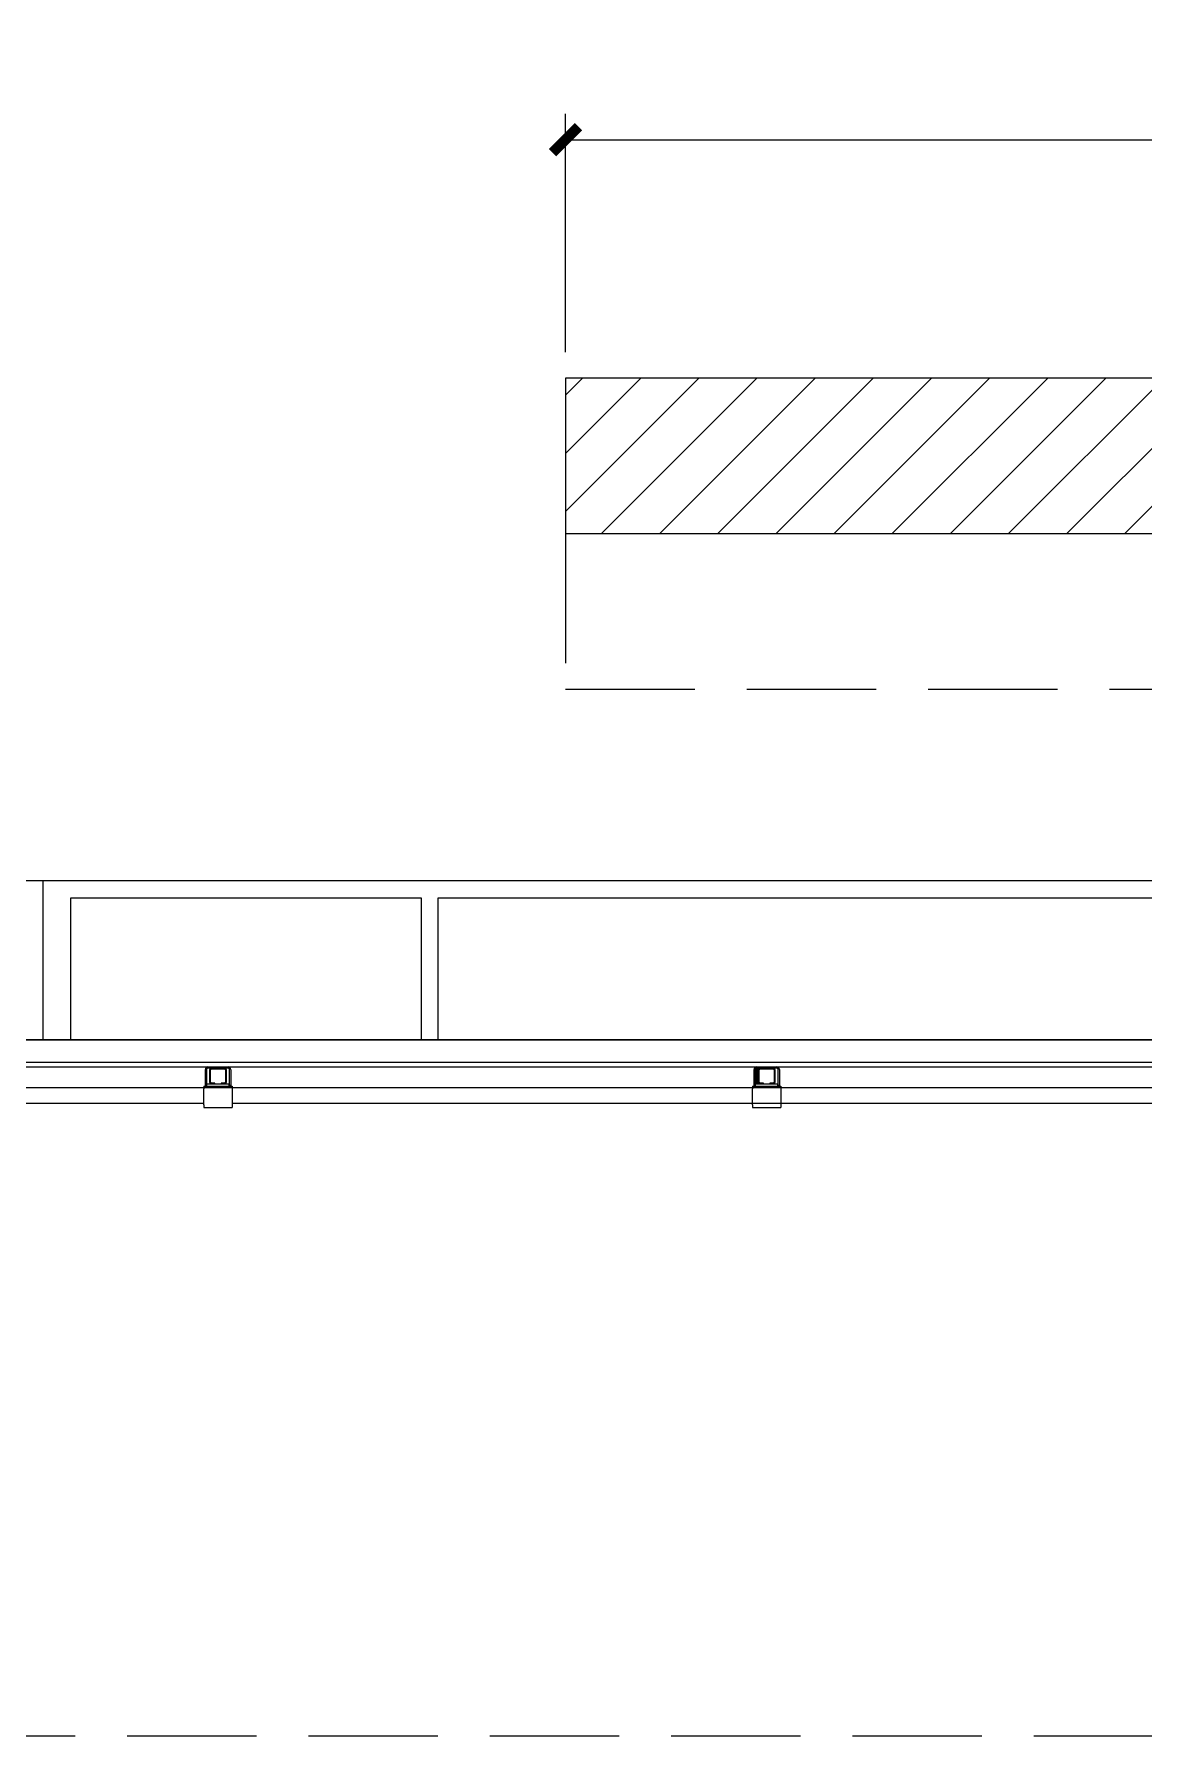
# Model space of a CAD drawing. Extents: x -1899985 to -450366, y 556196 to 2151267.
# Drawn here: x -1133721 to -1131578, y 578887 to 582172 of the extents above; entities that cross this region are included whole.
import ezdxf

# ---------------------------------------------------------------- set-up
doc = ezdxf.new("R2010")
doc.units = 0
doc.header["$LTSCALE"] = 1000
doc.header["$MEASUREMENT"] = 0
doc.linetypes.add('DASH', pattern=[0.35, 0.25, -0.1])
doc.layers.get('Defpoints').update_dxf_attribs({"color": 210})
for name, color, linetype in [('A-LIN-V', 9, 'Continuous'), ('A-SFCE', 30, 'Continuous'), ('S-SB', 21, 'Continuous'), ('建-尺寸', 3, 'Continuous')]:
    doc.layers.add(name, color=color, linetype=linetype)
doc.styles.add('A-DIM_T3', font='SIMPLEX', dxfattribs={"width": 0.705882, "bigfont": 'GBCBIG'})
doc.dimstyles.new('A-DIM&&50', dxfattribs={"dimtxt": 148.75, "dimasz": 50, "dimexe": 50, "dimexo": 50, "dimgap": 63.125, "dimtad": 1, "dimdec": 0, "dimzin": 0, "dimdsep": 46, "dimtxsty": 'A-DIM_T3', "dimblk": 'ARCHTICK', "dimcen": 0.09, "dimclrt": 7, "dimazin": 2, "dimtfac": 1, "dimtdec": 0, "dimtix": 1, "dimtmove": 2, "dimatfit": 3, "dimfxl": 0, "dimtolj": 1, "dimtzin": 0, "dimarcsym": 0})

# ---------------------------------------------------------------- blocks, each defined once
blk = doc.blocks.new('11')
at = {"layer": 'A-LIN-V'}
h = blk.add_hatch(color=1, dxfattribs=at)
h.dxf.hatch_style = 1
h.paths.add_polyline_path([(1597280.5, -76162.3, -0.414214), (1597277.2, -76159.1), (1597277.2, -76135.2, -0.414214), (1597280.5, -76131.9), (1597274, -76131.9, 0.414214), (1597271.5, -76134.3), (1597271.5, -76164.3), (1597271.9, -76164), (1597271.9, -76162.3)])
h = blk.add_hatch(color=1, dxfattribs=at)
h.dxf.hatch_style = 1
h.paths.add_polyline_path([(1596258.9, -76166.7), (1596256.1, -76164), (1596256.1, -76166.7)])
h.paths.add_polyline_path([(1596212.7, -76166.7), (1596212.7, -76164), (1596209.9, -76166.7)])
h = blk.add_hatch(color=1, dxfattribs=at)
h.dxf.hatch_style = 1
h.paths.add_polyline_path([(1597318.1, -76166.7), (1597315.3, -76164), (1597315.3, -76166.7)])
h.paths.add_polyline_path([(1597271.9, -76166.7), (1597271.9, -76164), (1597269.1, -76166.7)])
at = {"color": 1, "linetype": 'DASH'}
blk.add_lwpolyline([(1594308.9, -77420.6), (1605666.4, -77420.6)], dxfattribs=at)
at = {"layer": 'A-LIN-V', "color": 1}
for p, q in [((1595896.1, -75770.7), (1595841.7, -75770.7)), ((1604014.2, -75770.7), (1595896.1, -75770.7)), ((1595896.1, -75770.7), (1595896.1, -76077.3)), ((1595950.4, -76077.3), (1595950.4, -75803.4)), ((1595950.4, -75803.4), (1596626.8, -75803.4)), ((1596626.8, -75803.4), (1596626.8, -76077.3)), ((1596659.4, -76077.3), (1596659.4, -75803.4)), ((1596659.4, -75803.4), (1598257.3, -75803.4)), ((1592562.4, -76077.3), (1605899.7, -76077.3)), ((1598840.1, -76077.3), (1592562.4, -76077.3)), ((1598840.1, -76120.8), (1592345, -76120.8)), ((1594075.6, -76129.5), (1605899.7, -76129.5)), ((1596209.9, -76166.7), (1596209.9, -76134.3)), ((1596212.3, -76134.3), (1596212.3, -76164.3)), ((1596214.8, -76129.5), (1596253.9, -76129.5)), ((1596221.3, -76131.9), (1596214.8, -76131.9)), ((1596218, -76135.2), (1596218, -76159.1)), ((1596219.7, -76159.1), (1596219.7, -76135.2)), ((1596247.4, -76131.9), (1596221.3, -76131.9)), ((1596221.3, -76133.5), (1596247.4, -76133.5)), ((1596253.9, -76131.9), (1596247.4, -76131.9)), ((1596249, -76135.2), (1596249, -76159.1)), ((1596250.7, -76159.1), (1596250.7, -76135.2)), ((1596256.4, -76164.2), (1596256.4, -76134.3)), ((1596258.8, -76134.3), (1596258.8, -76166.6)), ((1597269.1, -76166.7), (1597269.1, -76134.3)), ((1597271.5, -76134.3), (1597271.5, -76164.3)), ((1597274, -76129.5), (1597313.1, -76129.5)), ((1597280.5, -76131.9), (1597274, -76131.9)), ((1597277.2, -76135.2), (1597277.2, -76159.1)), ((1597278.9, -76159.1), (1597278.9, -76135.2)), ((1597306.6, -76131.9), (1597280.5, -76131.9)), ((1597280.5, -76133.5), (1597306.6, -76133.5)), ((1597313.1, -76131.9), (1597306.6, -76131.9)), ((1597308.2, -76135.2), (1597308.2, -76159.1)), ((1597309.9, -76159.1), (1597309.9, -76135.2)), ((1597315.6, -76164.2), (1597315.6, -76134.3)), ((1597318, -76134.3), (1597318, -76166.6)), ((1596207.2, -76169.9), (1594807.2, -76169.9)), ((1596378.3, -76169.9), (1595673.7, -76169.9)), ((1596207.2, -76166.7), (1596209.9, -76166.7)), ((1596207.2, -76166.7), (1596207.2, -76172.1)), ((1596207.2, -76202.6), (1596207.2, -76172.1)), ((1596212.7, -76164), (1596209.9, -76166.7)), ((1596209.9, -76166.7), (1596212.7, -76166.7)), ((1596212.7, -76162.3), (1596221.3, -76162.3)), ((1596212.7, -76166.7), (1596212.7, -76162.3)), ((1596212.7, -76166.7), (1596256.1, -76166.7)), ((1596228.4, -76160.7), (1596221.3, -76160.7)), ((1596221.3, -76162.3), (1596228.4, -76162.3)), ((1596228.4, -76162.3), (1596228.4, -76160.7)), ((1596228.4, -76162.3), (1596240.3, -76162.3)), ((1596247.4, -76160.7), (1596240.3, -76160.7)), ((1596240.3, -76160.7), (1596240.3, -76162.3)), ((1596240.3, -76162.3), (1596247.4, -76162.3)), ((1596247.4, -76162.3), (1596256.1, -76162.3)), ((1596256.1, -76166.7), (1596256.1, -76162.3)), ((1596258.9, -76166.7), (1596256.1, -76164)), ((1596256.1, -76166.7), (1596258.9, -76166.7)), ((1596258.9, -76166.7), (1596261.6, -76166.7)), ((1596261.6, -76166.7), (1596261.6, -76172.1)), ((1597266.4, -76169.9), (1596261.6, -76169.9)), ((1596261.6, -76172.1), (1596261.6, -76202.6)), ((1598008.8, -76169.9), (1596404.4, -76169.9)), ((1597266.4, -76166.7), (1597269.1, -76166.7)), ((1597266.4, -76166.7), (1597266.4, -76172.1)), ((1597266.4, -76202.6), (1597266.4, -76172.1)), ((1597271.9, -76164), (1597269.1, -76166.7)), ((1597269.1, -76166.7), (1597271.9, -76166.7)), ((1597271.9, -76162.3), (1597280.5, -76162.3)), ((1597271.9, -76166.7), (1597271.9, -76162.3)), ((1597271.9, -76166.7), (1597315.3, -76166.7)), ((1597287.6, -76160.7), (1597280.5, -76160.7)), ((1597280.5, -76162.3), (1597287.6, -76162.3)), ((1597287.6, -76162.3), (1597287.6, -76160.7)), ((1597287.6, -76162.3), (1597299.5, -76162.3)), ((1597306.6, -76160.7), (1597299.5, -76160.7)), ((1597299.5, -76160.7), (1597299.5, -76162.3)), ((1597299.5, -76162.3), (1597306.6, -76162.3)), ((1597306.6, -76162.3), (1597315.3, -76162.3)), ((1597315.3, -76166.7), (1597315.3, -76162.3)), ((1597318.1, -76166.7), (1597315.3, -76164)), ((1597315.3, -76166.7), (1597318.1, -76166.7)), ((1597318.1, -76166.7), (1597320.8, -76166.7)), ((1597320.8, -76166.7), (1597320.8, -76172.1)), ((1598697.7, -76169.9), (1597320.8, -76169.9)), ((1597320.8, -76172.1), (1597320.8, -76202.6)), ((1596207.2, -76200.4), (1594807.2, -76200.4)), ((1596207.2, -76202.6), (1596207.2, -76208)), ((1596207.2, -76208), (1596261.6, -76208)), ((1597266.4, -76200.4), (1596261.6, -76200.4)), ((1596261.6, -76202.6), (1596261.6, -76208)), ((1598539, -76200.4), (1596973.8, -76200.4)), ((1597266.4, -76202.6), (1597266.4, -76208)), ((1597266.4, -76208), (1597320.8, -76208)), ((1598697.7, -76200.4), (1597320.8, -76200.4)), ((1597320.8, -76202.6), (1597320.8, -76208))]:
    blk.add_line(p, q, dxfattribs=at)
for centre, radius, start, end in [((1596214.8, -76134.3), 4.89, 90, 180), ((1596214.8, -76134.3), 2.45, 90, 180), ((1596221.3, -76135.2), 3.26, 90, 180), ((1596221.3, -76135.2), 1.63, 90, 180), ((1596247.4, -76135.2), 3.26, 360, 90), ((1596247.4, -76135.2), 1.63, 360, 90), ((1596253.9, -76134.3), 4.89, 360, 90), ((1596253.9, -76134.3), 2.45, 0, 90), ((1597274, -76134.3), 4.89, 90, 180), ((1597274, -76134.3), 2.45, 90, 180), ((1597280.5, -76135.2), 3.26, 90, 180), ((1597280.5, -76135.2), 1.63, 90, 180), ((1597306.6, -76135.2), 3.26, 0, 90), ((1597306.6, -76135.2), 1.63, 360, 90), ((1597313.1, -76134.3), 4.89, 0, 90), ((1597313.1, -76134.3), 2.45, 0, 90), ((1596221.3, -76159.1), 3.26, 180, 270), ((1596221.3, -76159.1), 1.63, 180, 270), ((1596247.4, -76159.1), 1.63, 270, 360), ((1596247.4, -76159.1), 3.26, 270, 360), ((1597280.5, -76159.1), 3.26, 180, 270), ((1597280.5, -76159.1), 1.63, 180, 270), ((1597306.6, -76159.1), 1.63, 270, 360), ((1597306.6, -76159.1), 3.26, 270, 0)]:
    blk.add_arc(centre, radius, start, end, dxfattribs=at)
blk = doc.blocks.new('23423wer')
at = {"layer": 'S-SB', "xscale": 0.735970624901321, "yscale": 0.735970624901321, "zscale": 0.735970624901321}
blk.add_blockref('11', (-2850596.9, 597906.1), dxfattribs=at)
blk = doc.blocks.new('_ArchTick')
at = {"color": 0, "linetype": 'ByBlock', "const_width": 0.4}
blk.add_lwpolyline([(-0.5, -0.5), (0.5, 0.5)], dxfattribs=at)
blk = doc.blocks.new('*D488')
at = {"layer": 'Defpoints', "color": 0}
for p in [(3050, 1060.2), (-3050, 600), (3050, 600)]:
    blk.add_point(p, dxfattribs=at)
at = {"layer": '建-尺寸', "color": 0, "lineweight": -2}
for p, q in [((-3050, 650), (-3050, 1110.2)), ((3050, 650), (3050, 1110.2)), ((-3050, 1060.2), (3050, 1060.2))]:
    blk.add_line(p, q, dxfattribs=at)
at = {"layer": '建-尺寸', "color": 0, "lineweight": -2, "xscale": 50, "yscale": 50, "zscale": 50, "rotation": 180}
blk.add_blockref('_ArchTick', (-3050, 1060.2), dxfattribs=at)
at = {"layer": '建-尺寸', "color": 0, "lineweight": -2, "xscale": 50, "yscale": 50, "zscale": 50}
blk.add_blockref('_ArchTick', (3050, 1060.2), dxfattribs=at)
at = {"layer": '建-尺寸', "color": 7, "insert": (382.4, 1197.7), "char_height": 148.75, "attachment_point": 5, "style": 'A-DIM_T3'}
blk.add_mtext('\\A1;6100', dxfattribs=at)
blk = doc.blocks.new('G$C2C10B007')
at = {"layer": 'A-LIN-V'}
h = blk.add_hatch(dxfattribs=at)
h.set_pattern_fill('ANSI31', color=252, scale=50)
h.set_pattern_definition([(45, (0, 400), (-56.1266, 56.1266), [])])
h.paths.add_polyline_path([(-150, 600), (-3050, 600), (-3050, 300), (3050, 300), (3050, 600), (150, 600), (150, 2100), (-150, 2100)])
blk.add_lwpolyline([(-150, 600), (-3050, 600), (-3050, 300), (3050, 300), (3050, 600), (150, 600), (150, 2100), (-150, 2100), (-150, 600)], dxfattribs=at)
at = {"layer": 'A-SFCE', "linetype": 'DASH'}
for p, q in [((-3050, 300), (-3050, 0)), ((-3050, 0), (3050, 0))]:
    blk.add_line(p, q, dxfattribs=at)
at = {"layer": '建-尺寸'}
dim = blk.add_linear_dim(base=(3050, 1060.2), p1=(-3050, 600), p2=(3050, 600), angle=0, dimstyle='A-DIM&&50', dxfattribs=at)
dim.commit()
dim.dimension.update_dxf_attribs({"geometry": '*D488', "text_midpoint": (382.4, 1197.7), "dimtype": 161})
blk = doc.blocks.new('55555')
at = {"layer": 'A-LIN-V'}
blk.add_blockref('G$C2C10B007', (8250, -1550), dxfattribs=at)

msp = doc.modelspace()

# ---------------------------------------------------------------- block references
at = {"xscale": 1.35874988235309, "yscale": 1.35874988235309, "zscale": 1.35874988235309}
msp.add_blockref('23423wer', (1143648.1, -156096.8), dxfattribs=at)
at = {"layer": 'A-LIN-V'}
msp.add_blockref('55555', (-1137895, 582457.5), dxfattribs=at)

doc.saveas('drawing.dxf')
